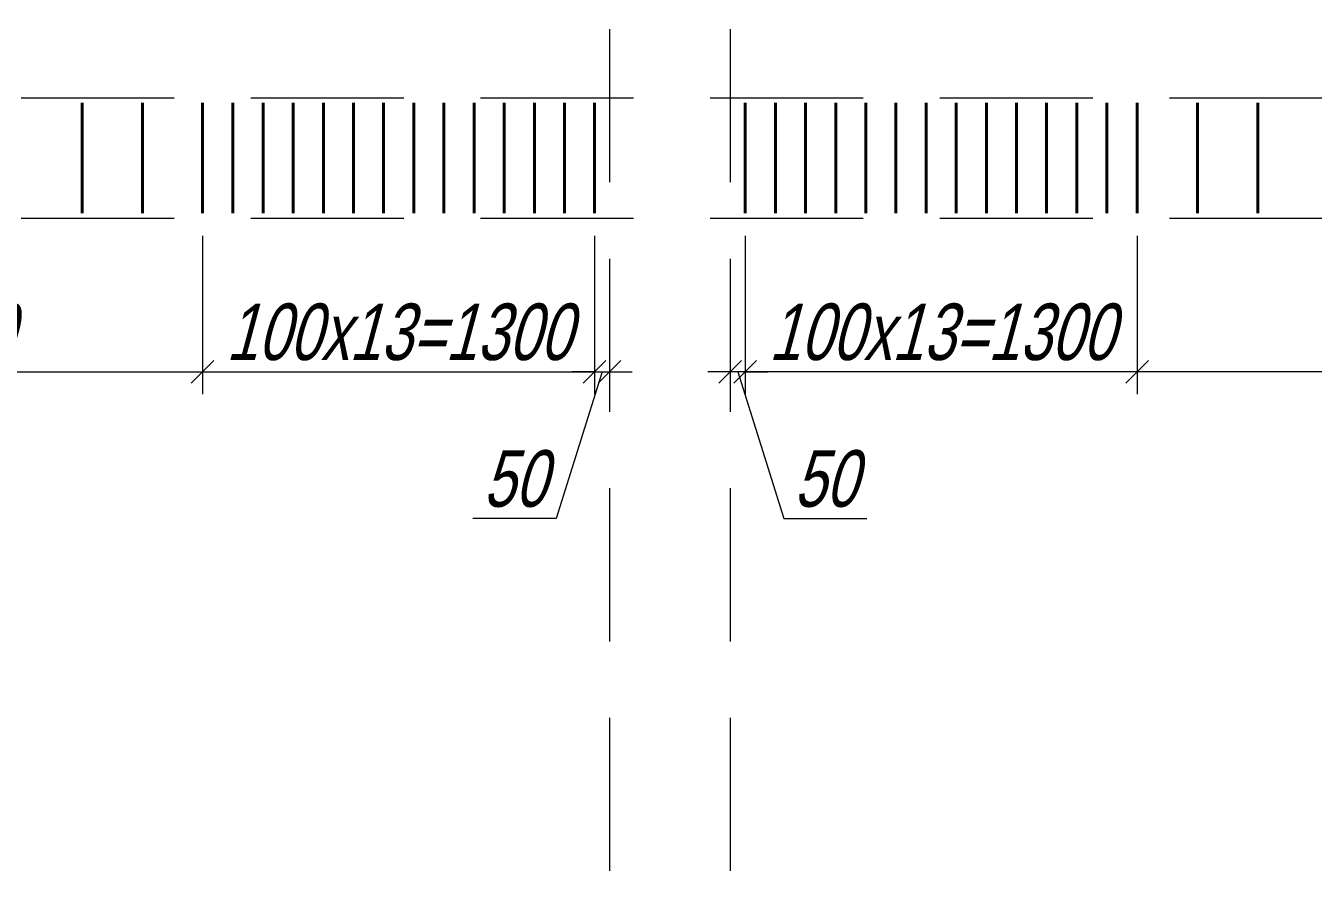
# Model space of a CAD drawing. Header units: millimetres. Extents: x 5929542 to 6152618, y 10240044 to 10382466.
# Drawn here: x 6123019 to 6127291, y 10271348 to 10274187 of the extents above; entities that cross this region are included whole.
import ezdxf

# ---------------------------------------------------------------- set-up
doc = ezdxf.new("R2010")
doc.units = ezdxf.units.MM
doc.header["$PDMODE"] = 35
doc.linetypes.add('штриховая', pattern=[19.05, 12.7, -6.35])
doc.layers.get('Defpoints').update_dxf_attribs({"color": 253})
for name, color, linetype, lineweight in [('арматура', 7, 'Continuous', 40), ('Построения', 7, 'Continuous', 13), ('Размеры', 172, 'Continuous', 13)]:
    doc.layers.add(name, color=color, linetype=linetype, lineweight=lineweight)
doc.styles.add('GOST 2.304', font='mipgost.ttf', dxfattribs={"width": 0.75, "oblique": 15})
doc.dimstyles.new('SPDS', dxfattribs={"dimtxt": 2.5, "dimasz": 1, "dimexe": 1, "dimexo": 1, "dimgap": 0.5, "dimtad": 1, "dimdec": 0, "dimrnd": 0.001, "dimtxsty": 'GOST 2.304', "dimblk": 'OBLIQUE', "dimcen": 2.5, "dimdle": 1, "dimclrd": 256, "dimclre": 256, "dimclrt": 256, "dimadec": 0, "dimazin": 2, "dimtfac": 0.75, "dimtdec": 0, "dimtmove": 1, "dimatfit": 3, "dimfxl": 1, "dimtolj": 1, "dimlwd": -1, "dimlwe": -1, "dimarcsym": 0})

# ---------------------------------------------------------------- blocks, each defined once
blk = doc.blocks.new('_Oblique')
at = {"color": 0, "linetype": 'ByBlock', "lineweight": -2}
blk.add_line((-0.5, -0.5), (0.5, 0.5), dxfattribs=at)
blk = doc.blocks.new('*D336')
at = {"layer": 'Defpoints', "color": 0, "ltscale": 100, "transparency": 16777216}
for p in [(6121205.5, 10273565), (6123605.5, 10273565), (6123605.5, 10273038.8)]:
    blk.add_point(p, dxfattribs=at)
at = {"layer": 'Размеры', "ltscale": 100, "transparency": 16777216}
for p, q in [((6121205.5, 10273490), (6121205.5, 10272963.8)), ((6123605.5, 10273490), (6123605.5, 10272963.8)), ((6121130.5, 10273038.8), (6123680.5, 10273038.8))]:
    blk.add_line(p, q, dxfattribs=at)
at = {"layer": 'Размеры', "ltscale": 100, "transparency": 16777216, "xscale": 75, "yscale": 75, "zscale": 75, "rotation": 180}
blk.add_blockref('_Oblique', (6121205.5, 10273038.8), dxfattribs=at)
at = {"layer": 'Размеры', "ltscale": 100, "transparency": 16777216, "xscale": 75, "yscale": 75, "zscale": 75}
blk.add_blockref('_Oblique', (6123605.5, 10273038.8), dxfattribs=at)
at = {"layer": 'Размеры', "ltscale": 100, "transparency": 16777216, "insert": (6122405.5, 10273170), "char_height": 187.5, "attachment_point": 5, "style": 'GOST 2.304'}
blk.add_mtext('\\A1;200х12=2400', dxfattribs=at)
blk = doc.blocks.new('*D337')
at = {"layer": 'Defpoints', "color": 0, "ltscale": 100, "transparency": 16777216}
for p in [(6123605.5, 10273565), (6124906.2, 10273565), (6124906.2, 10273038.8)]:
    blk.add_point(p, dxfattribs=at)
at = {"layer": 'Размеры', "ltscale": 100, "transparency": 16777216}
for p, q in [((6123605.5, 10273490), (6123605.5, 10272963.8)), ((6124906.2, 10273490), (6124906.2, 10272963.8)), ((6123530.5, 10273038.8), (6124981.2, 10273038.8))]:
    blk.add_line(p, q, dxfattribs=at)
at = {"layer": 'Размеры', "ltscale": 100, "transparency": 16777216, "xscale": 75, "yscale": 75, "zscale": 75, "rotation": 180}
blk.add_blockref('_Oblique', (6123605.5, 10273038.8), dxfattribs=at)
at = {"layer": 'Размеры', "ltscale": 100, "transparency": 16777216, "xscale": 75, "yscale": 75, "zscale": 75}
blk.add_blockref('_Oblique', (6124906.2, 10273038.8), dxfattribs=at)
at = {"layer": 'Размеры', "ltscale": 100, "transparency": 16777216, "insert": (6124255.8, 10273170), "char_height": 187.5, "attachment_point": 5, "style": 'GOST 2.304'}
blk.add_mtext('\\A1;100х13=1300', dxfattribs=at)
blk = doc.blocks.new('*D338')
at = {"layer": 'Defpoints', "color": 0, "ltscale": 100, "transparency": 16777216}
for p in [(6124906.2, 10273565), (6124956, 10273339.4), (6124956, 10273038.8)]:
    blk.add_point(p, dxfattribs=at)
at = {"layer": 'Размеры', "ltscale": 100, "transparency": 16777216}
for p, q in [((6124906.2, 10273490), (6124906.2, 10272963.8)), ((6124956, 10273264.4), (6124956, 10272963.8)), ((6124931.1, 10273038.8), (6124778.6, 10272551.9)), ((6124906.2, 10273038.8), (6124831.2, 10273038.8)), ((6124906.2, 10273038.8), (6124956, 10273038.8)), ((6124906.2, 10273038.8), (6124956, 10273038.8)), ((6124956, 10273038.8), (6125031, 10273038.8)), ((6124778.6, 10272551.9), (6124502.6, 10272551.9))]:
    blk.add_line(p, q, dxfattribs=at)
at = {"layer": 'Размеры', "ltscale": 100, "transparency": 16777216, "xscale": 75, "yscale": 75, "zscale": 75}
blk.add_blockref('_Oblique', (6124906.2, 10273038.8), dxfattribs=at)
at = {"layer": 'Размеры', "ltscale": 100, "transparency": 16777216, "xscale": 75, "yscale": 75, "zscale": 75, "rotation": 180}
blk.add_blockref('_Oblique', (6124956, 10273038.8), dxfattribs=at)
at = {"layer": 'Размеры', "ltscale": 100, "transparency": 16777216, "insert": (6124640.6, 10272683.1), "char_height": 187.5, "attachment_point": 5, "style": 'GOST 2.304'}
blk.add_mtext('\\A1;50', dxfattribs=at)
blk = doc.blocks.new('*D342')
at = {"layer": 'Defpoints', "color": 0, "ltscale": 100, "transparency": 16777216}
for p in [(6126706.9, 10273565), (6129106.9, 10273565), (6126706.9, 10273038.8)]:
    blk.add_point(p, dxfattribs=at)
at = {"layer": 'Размеры', "ltscale": 100, "transparency": 16777216}
for p, q in [((6126706.9, 10273490), (6126706.9, 10272963.8)), ((6129106.9, 10273490), (6129106.9, 10272963.8)), ((6129181.9, 10273038.8), (6126631.9, 10273038.8))]:
    blk.add_line(p, q, dxfattribs=at)
at = {"layer": 'Размеры', "ltscale": 100, "transparency": 16777216, "xscale": 75, "yscale": 75, "zscale": 75, "rotation": 180}
blk.add_blockref('_Oblique', (6126706.9, 10273038.8), dxfattribs=at)
at = {"layer": 'Размеры', "ltscale": 100, "transparency": 16777216, "xscale": 75, "yscale": 75, "zscale": 75}
blk.add_blockref('_Oblique', (6129106.9, 10273038.8), dxfattribs=at)
at = {"layer": 'Размеры', "ltscale": 100, "transparency": 16777216, "insert": (6127906.9, 10273170), "char_height": 187.5, "attachment_point": 5, "style": 'GOST 2.304'}
blk.add_mtext('\\A1;200х12=2400', dxfattribs=at)
blk = doc.blocks.new('*D343')
at = {"layer": 'Defpoints', "color": 0, "ltscale": 100, "transparency": 16777216}
for p in [(6125406.2, 10273565), (6126706.9, 10273565), (6125406.2, 10273038.8)]:
    blk.add_point(p, dxfattribs=at)
at = {"layer": 'Размеры', "ltscale": 100, "transparency": 16777216}
for p, q in [((6125406.2, 10273490), (6125406.2, 10272963.8)), ((6126706.9, 10273490), (6126706.9, 10272963.8)), ((6126781.9, 10273038.8), (6125331.2, 10273038.8))]:
    blk.add_line(p, q, dxfattribs=at)
at = {"layer": 'Размеры', "ltscale": 100, "transparency": 16777216, "xscale": 75, "yscale": 75, "zscale": 75, "rotation": 180}
blk.add_blockref('_Oblique', (6125406.2, 10273038.8), dxfattribs=at)
at = {"layer": 'Размеры', "ltscale": 100, "transparency": 16777216, "xscale": 75, "yscale": 75, "zscale": 75}
blk.add_blockref('_Oblique', (6126706.9, 10273038.8), dxfattribs=at)
at = {"layer": 'Размеры', "ltscale": 100, "transparency": 16777216, "insert": (6126056.5, 10273170), "char_height": 187.5, "attachment_point": 5, "style": 'GOST 2.304'}
blk.add_mtext('\\A1;100х13=1300', dxfattribs=at)
blk = doc.blocks.new('*D339')
at = {"layer": 'Defpoints', "color": 0, "ltscale": 100, "transparency": 16777216}
for p in [(6125406.2, 10273565), (6125356.4, 10273339.4), (6125356.4, 10273038.8)]:
    blk.add_point(p, dxfattribs=at)
at = {"layer": 'Размеры', "ltscale": 100, "transparency": 16777216}
for p, q in [((6125406.2, 10273490), (6125406.2, 10272963.8)), ((6125356.4, 10273264.4), (6125356.4, 10272963.8)), ((6125356.4, 10273038.8), (6125281.4, 10273038.8)), ((6125406.2, 10273038.8), (6125356.4, 10273038.8)), ((6125406.2, 10273038.8), (6125356.4, 10273038.8)), ((6125381.3, 10273038.8), (6125533.8, 10272551.9)), ((6125406.2, 10273038.8), (6125481.2, 10273038.8)), ((6125533.8, 10272551.9), (6125809.8, 10272551.9))]:
    blk.add_line(p, q, dxfattribs=at)
at = {"layer": 'Размеры', "ltscale": 100, "transparency": 16777216, "xscale": 75, "yscale": 75, "zscale": 75}
blk.add_blockref('_Oblique', (6125356.4, 10273038.8), dxfattribs=at)
at = {"layer": 'Размеры', "ltscale": 100, "transparency": 16777216, "xscale": 75, "yscale": 75, "zscale": 75, "rotation": 180}
blk.add_blockref('_Oblique', (6125406.2, 10273038.8), dxfattribs=at)
at = {"layer": 'Размеры', "ltscale": 100, "transparency": 16777216, "insert": (6125671.8, 10272683.1), "char_height": 187.5, "attachment_point": 5, "style": 'GOST 2.304'}
blk.add_mtext('\\A1;50', dxfattribs=at)

msp = doc.modelspace()

# ---------------------------------------------------------------- linework, layer by layer
at = {"layer": 'арматура', "ltscale": 100}
for p, q in [((6123205.48831, 10273930.92585), (6123205.48831, 10273564.9561)), ((6123405.48831, 10273930.92585), (6123405.48831, 10273564.9561)), ((6123605.48831, 10273930.92585), (6123605.48831, 10273564.9561)), ((6123706.19192, 10273930.92585), (6123706.19192, 10273564.9561)), ((6123806.19192, 10273930.92585), (6123806.19192, 10273564.9561)), ((6123906.19192, 10273930.92585), (6123906.19192, 10273564.9561)), ((6124006.19192, 10273930.92585), (6124006.19192, 10273564.9561)), ((6124106.19192, 10273930.92585), (6124106.19192, 10273564.9561)), ((6124206.19192, 10273930.92585), (6124206.19192, 10273564.9561)), ((6124306.19192, 10273930.92585), (6124306.19192, 10273564.9561)), ((6124406.19192, 10273930.92585), (6124406.19192, 10273564.9561)), ((6124506.19192, 10273930.92585), (6124506.19192, 10273564.9561)), ((6124606.19192, 10273930.92585), (6124606.19192, 10273564.9561)), ((6124706.19192, 10273930.92585), (6124706.19192, 10273564.9561)), ((6124806.19192, 10273930.92585), (6124806.19192, 10273564.9561)), ((6124906.19192, 10273930.92585), (6124906.19192, 10273564.9561)), ((6125406.19192, 10273930.92585), (6125406.19192, 10273564.9561)), ((6125506.19192, 10273930.92585), (6125506.19192, 10273564.9561)), ((6125606.19192, 10273930.92585), (6125606.19192, 10273564.9561)), ((6125706.19192, 10273930.92585), (6125706.19192, 10273564.9561)), ((6125806.19192, 10273930.92585), (6125806.19192, 10273564.9561)), ((6125906.19192, 10273930.92585), (6125906.19192, 10273564.9561)), ((6126006.19192, 10273930.92585), (6126006.19192, 10273564.9561)), ((6126106.19192, 10273930.92585), (6126106.19192, 10273564.9561)), ((6126206.19192, 10273930.92585), (6126206.19192, 10273564.9561)), ((6126306.19192, 10273930.92585), (6126306.19192, 10273564.9561)), ((6126406.19192, 10273930.92585), (6126406.19192, 10273564.9561)), ((6126506.19192, 10273930.92585), (6126506.19192, 10273564.9561)), ((6126606.19192, 10273930.92585), (6126606.19192, 10273564.9561)), ((6126706.89553, 10273930.92585), (6126706.89553, 10273564.9561)), ((6126906.89553, 10273930.92585), (6126906.89553, 10273564.9561)), ((6127106.89553, 10273930.92585), (6127106.89553, 10273564.9561))]:
    msp.add_line(p, q, dxfattribs=at)
at = {"layer": 'Построения', "linetype": 'штриховая', "ltscale": 40}
for p, q in [((6124955.84011, 10278747.94097), (6124956.19192, 10268747.94097)), ((6125355.84011, 10278747.94097), (6125356.19192, 10268747.94097)), ((6119955.48831, 10273947.94097), (6130356.19192, 10273947.94097)), ((6119955.48831, 10273547.94097), (6130356.19192, 10273547.94097))]:
    msp.add_line(p, q, dxfattribs=at)

# ---------------------------------------------------------------- dimensions: what is measured, and where the dimension line sits
at = {"layer": 'Размеры', "ltscale": 100}
dim = msp.add_linear_dim(base=(6123605.48831, 10273038.79764), p1=(6121205.48831, 10273564.9561), p2=(6123605.48831, 10273564.9561), text='200х12=<>', dimstyle='SPDS', override={"dimscale": 75, "dimlfac": 1, "dimrnd": 5, "dimtxsty": 'GOST 2.304', "dimtolj": 1}, dxfattribs=at)
dim.commit()
dim.dimension.update_dxf_attribs({"geometry": '*D336', "text_midpoint": (6122405.48831, 10273170.04764)})
dim = msp.add_linear_dim(base=(6124906.19192, 10273038.79764), p1=(6123605.48831, 10273564.9561), p2=(6124906.19192, 10273564.9561), text='100х13=<>', dimstyle='SPDS', override={"dimscale": 75, "dimlfac": 1, "dimrnd": 5, "dimtxsty": 'GOST 2.304', "dimtolj": 1}, dxfattribs=at)
dim.commit()
dim.dimension.update_dxf_attribs({"geometry": '*D337', "text_midpoint": (6124255.84011, 10273038.79764), "dimtype": 160})
dim = msp.add_linear_dim(base=(6124956.03039, 10273038.79764), p1=(6124906.19192, 10273564.9561), p2=(6124956.03039, 10273339.43833), dimstyle='SPDS', override={"dimscale": 75, "dimlfac": 1, "dimrnd": 5, "dimtxsty": 'GOST 2.304', "dimtolj": 1}, dxfattribs=at)
dim.commit()
dim.dimension.update_dxf_attribs({"geometry": '*D338', "text_midpoint": (6124741.10995, 10272551.89638), "dimtype": 160})
dim = msp.add_linear_dim(base=(6125356.35345, 10273038.79764), p1=(6125406.19192, 10273564.9561), p2=(6125356.35345, 10273339.43833), angle=180, dimstyle='SPDS', override={"dimscale": 75, "dimlfac": 1, "dimrnd": 5, "dimtxsty": 'GOST 2.304', "dimtolj": 1}, dxfattribs=at)
dim.commit()
dim.dimension.update_dxf_attribs({"geometry": '*D339', "text_midpoint": (6125571.27389, 10272551.89638), "dimtype": 160})
dim = msp.add_linear_dim(base=(6125406.19192, 10273038.79764), p1=(6126706.89553, 10273564.9561), p2=(6125406.19192, 10273564.9561), angle=180, text='100х13=<>', dimstyle='SPDS', override={"dimscale": 75, "dimlfac": 1, "dimrnd": 5, "dimtxsty": 'GOST 2.304', "dimtolj": 1}, dxfattribs=at)
dim.commit()
dim.dimension.update_dxf_attribs({"geometry": '*D343', "text_midpoint": (6126056.54373, 10273038.79764), "dimtype": 160})
dim = msp.add_linear_dim(base=(6126706.89553, 10273038.79764), p1=(6129106.89553, 10273564.9561), p2=(6126706.89553, 10273564.9561), angle=180, text='200х12=<>', dimstyle='SPDS', override={"dimscale": 75, "dimlfac": 1, "dimrnd": 5, "dimtxsty": 'GOST 2.304', "dimtolj": 1}, dxfattribs=at)
dim.commit()
dim.dimension.update_dxf_attribs({"geometry": '*D342', "text_midpoint": (6127906.89553, 10273170.04764)})

doc.saveas('drawing.dxf')
